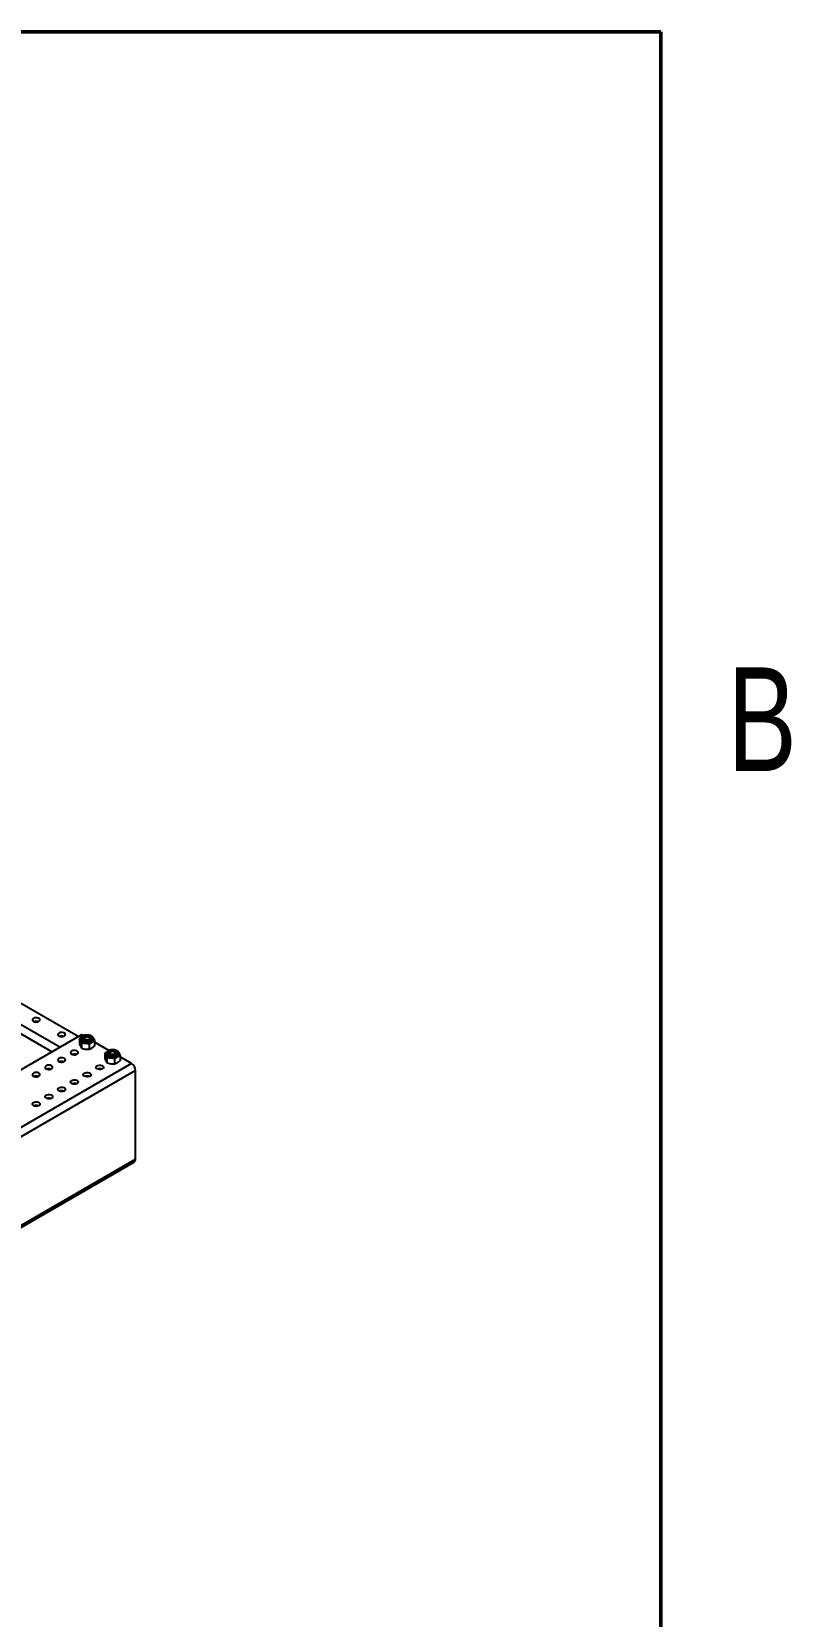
# Model space of a CAD drawing. Header units: inches. Extents: x 0 to 11, y 0 to 8.4.
# Drawn here: x 9.043 to 10.802, y 4.333 to 8 of the extents above; entities that cross this region are included whole.
import ezdxf

# ---------------------------------------------------------------- set-up
doc = ezdxf.new("R2010")
doc.units = ezdxf.units.IN
doc.header["$MEASUREMENT"] = 0
doc.styles.add('SLDTEXTSTYLE0', font='TXT', dxfattribs={"width": 0.75})

msp = doc.modelspace()

# ---------------------------------------------------------------- linework, layer by layer
at = {"color": 7, "linetype": 'Continuous', "lineweight": 50}
for p, q in [((0.5, 8), (10.5, 8)), ((10.5, 8), (10.5, 0.5))]:
    msp.add_line(p, q, dxfattribs=at)
at = {"color": 7, "linetype": 'Continuous', "lineweight": 25}
for p, q in [((9.15025, 5.67407), (7.50417, 6.62433)), ((9.08956, 5.63903), (7.44347, 6.58929)), ((9.10783, 5.64957), (7.46174, 6.59984)), ((9.15821, 5.67866), (7.56722, 4.7602)), ((9.15375, 5.66923), (9.15669, 5.67136)), ((9.15375, 5.66923), (9.15375, 5.65778)), ((9.15608, 5.66512), (9.15375, 5.66923)), ((9.15375, 5.65778), (9.15608, 5.65183)), ((9.15842, 5.65917), (9.15608, 5.66512)), ((9.15608, 5.65183), (9.15842, 5.64772)), ((9.16258, 5.67614), (9.15821, 5.67866)), ((9.15842, 5.65917), (9.15842, 5.64772)), ((9.16713, 5.65875), (9.15842, 5.65917)), ((9.16667, 5.6731), (9.16581, 5.6726)), ((9.17584, 5.65648), (9.16713, 5.65875)), ((9.17654, 5.6726), (9.17568, 5.6731)), ((9.18222, 5.66108), (9.17584, 5.65648)), ((9.17584, 5.65648), (9.17584, 5.64503)), ((9.1886, 5.66384), (9.18222, 5.66108)), ((9.18222, 5.64779), (9.1886, 5.65239)), ((9.18393, 5.6739), (9.18449, 5.67292)), ((9.18651, 5.66917), (9.1886, 5.66384)), ((9.1886, 5.66384), (9.1886, 5.65239)), ((9.2215, 5.64212), (9.1886, 5.66112)), ((9.27429, 5.61165), (7.6833, 4.69319)), ((9.15842, 5.64772), (9.16713, 5.64546)), ((9.16713, 5.64546), (9.17584, 5.64503)), ((9.17584, 5.64503), (9.18222, 5.64779)), ((9.21267, 5.63522), (9.21561, 5.63734)), ((9.21267, 5.63522), (9.21267, 5.62377)), ((9.21501, 5.63111), (9.21267, 5.63522)), ((9.21267, 5.62377), (9.21501, 5.61782)), ((9.21734, 5.62516), (9.21501, 5.63111)), ((9.21501, 5.61782), (9.21734, 5.61371)), ((9.21734, 5.62516), (9.21734, 5.61371)), ((9.22605, 5.62473), (9.21734, 5.62516)), ((9.21734, 5.61371), (9.22605, 5.61144)), ((9.2256, 5.63908), (9.22473, 5.63858)), ((9.23477, 5.62246), (9.22605, 5.62473)), ((9.22605, 5.61144), (9.23477, 5.61101)), ((9.23546, 5.63858), (9.2346, 5.63908)), ((9.24115, 5.62706), (9.23477, 5.62246)), ((9.23477, 5.62246), (9.23477, 5.61101)), ((9.23477, 5.61101), (9.24115, 5.61377)), ((9.24753, 5.62982), (9.24115, 5.62706)), ((9.24115, 5.61377), (9.24753, 5.61838)), ((9.24286, 5.63989), (9.24341, 5.63891)), ((9.24544, 5.63515), (9.24753, 5.62982)), ((9.24753, 5.62982), (9.24753, 5.61838)), ((9.27429, 5.61165), (9.24753, 5.6271)), ((9.28343, 5.59583), (7.69244, 4.67737)), ((9.28343, 5.39033), (9.28343, 5.59583)), ((9.05425, 5.51311), (9.05383, 5.51464)), ((7.68976, 4.46596), (9.28075, 5.38442)), ((7.69244, 4.47187), (9.28343, 5.39033))]:
    msp.add_line(p, q, dxfattribs=at)
at = {"color": 7, "linetype": 'Continuous', "lineweight": 25, "flags": 128}
for points in [[(9.04713, 5.70944), (9.04979, 5.7084), (9.05292, 5.70797), (9.0561, 5.70823), (9.05891, 5.70913), (9.06097, 5.71056), (9.06199, 5.71232), (9.06184, 5.71417), (9.06054, 5.71587), (9.05827, 5.71718), (9.05533, 5.71793), (9.05211, 5.71802), (9.04906, 5.71743), (9.04659, 5.71624), (9.04503, 5.71462), (9.04458, 5.71278), (9.04532, 5.71098), (9.04713, 5.70944)], [(9.10606, 5.67543), (9.10871, 5.67438), (9.11184, 5.67395), (9.11503, 5.67421), (9.11784, 5.67511), (9.11989, 5.67654), (9.12091, 5.6783), (9.12077, 5.68016), (9.11947, 5.68185), (9.11719, 5.68317), (9.11425, 5.68392), (9.11104, 5.684), (9.10799, 5.68341), (9.10552, 5.68223), (9.10395, 5.6806), (9.10351, 5.67877), (9.10424, 5.67696), (9.10606, 5.67543)], [(9.186, 5.66822), (9.18583, 5.66624), (9.18454, 5.66391), (9.18217, 5.66189), (9.17891, 5.66034), (9.17502, 5.65937), (9.17082, 5.65908), (9.16665, 5.65949), (9.16284, 5.66056), (9.15971, 5.6622), (9.15751, 5.66428), (9.15642, 5.66664), (9.15634, 5.66821)], [(9.16797, 5.67701), (9.17182, 5.67725), (9.17561, 5.67678), (9.17896, 5.67567), (9.18155, 5.67401), (9.18312, 5.67196), (9.18353, 5.66974), (9.18272, 5.66756), (9.18079, 5.66562), (9.17791, 5.66413), (9.17437, 5.66322), (9.17053, 5.66298), (9.16674, 5.66345), (9.16339, 5.66457), (9.1608, 5.66623), (9.15922, 5.66827), (9.15882, 5.67049), (9.15963, 5.67268), (9.16156, 5.67461), (9.16444, 5.6761), (9.16797, 5.67701)], [(9.16164, 5.66991), (9.16196, 5.67113), (9.16336, 5.67287), (9.1657, 5.67422), (9.1687, 5.67503)], [(9.17364, 5.6648), (9.17665, 5.6656), (9.17899, 5.66696), (9.18039, 5.66869), (9.18068, 5.6706), (9.17982, 5.67244), (9.17792, 5.67401), (9.17521, 5.67511), (9.172, 5.6756), (9.1687, 5.67544), (9.1657, 5.67463), (9.16336, 5.67328), (9.16196, 5.67154), (9.16167, 5.66964), (9.16253, 5.66779), (9.16443, 5.66622), (9.16714, 5.66512), (9.17034, 5.66463), (9.17364, 5.6648)], [(9.16667, 5.6731), (9.16874, 5.67389), (9.17117, 5.67417), (9.17361, 5.67389), (9.17568, 5.6731), (9.17706, 5.67191), (9.17754, 5.6705), (9.17706, 5.66909), (9.17568, 5.6679), (9.17361, 5.6671), (9.17117, 5.66682), (9.16874, 5.6671), (9.16667, 5.6679), (9.16529, 5.66909), (9.16481, 5.6705), (9.16529, 5.67191), (9.16667, 5.6731)], [(9.1687, 5.67503), (9.172, 5.67519), (9.17521, 5.6747), (9.17792, 5.6736), (9.17982, 5.67204), (9.18068, 5.67019), (9.18071, 5.66991)], [(9.10606, 5.62372), (9.10424, 5.62219), (9.10351, 5.62038), (9.10395, 5.61855), (9.10552, 5.61692), (9.10799, 5.61574), (9.11104, 5.61515), (9.11425, 5.61523), (9.11719, 5.61598), (9.11947, 5.6173), (9.12077, 5.61899), (9.12091, 5.62085), (9.11989, 5.62261), (9.11784, 5.62404), (9.11503, 5.62494), (9.11184, 5.6252), (9.10871, 5.62477), (9.10606, 5.62372)], [(9.10863, 5.61555), (9.10861, 5.61558), (9.10815, 5.61611)], [(9.13552, 5.64073), (9.13371, 5.6392), (9.13297, 5.63739), (9.13341, 5.63555), (9.13498, 5.63393), (9.13745, 5.63275), (9.1405, 5.63216), (9.14371, 5.63224), (9.14666, 5.63299), (9.14893, 5.6343), (9.15023, 5.636), (9.15038, 5.63786), (9.14935, 5.63962), (9.1473, 5.64105), (9.14449, 5.64195), (9.14131, 5.64221), (9.13818, 5.64178), (9.13552, 5.64073)], [(9.24493, 5.6342), (9.24476, 5.63222), (9.24347, 5.6299), (9.2411, 5.62787), (9.23783, 5.62632), (9.23395, 5.62536), (9.22975, 5.62507), (9.22557, 5.62547), (9.22177, 5.62654), (9.21864, 5.62818), (9.21644, 5.63027), (9.21534, 5.63263), (9.21527, 5.63419)], [(9.2269, 5.643), (9.23075, 5.64323), (9.23453, 5.64277), (9.23788, 5.64165), (9.24047, 5.63999), (9.24205, 5.63795), (9.24245, 5.63573), (9.24165, 5.63354), (9.23971, 5.63161), (9.23684, 5.63011), (9.2333, 5.6292), (9.22945, 5.62897), (9.22567, 5.62943), (9.22231, 5.63055), (9.21972, 5.63221), (9.21815, 5.63425), (9.21775, 5.63647), (9.21855, 5.63866), (9.22049, 5.64059), (9.22336, 5.64209), (9.2269, 5.643)], [(9.22057, 5.63589), (9.22088, 5.63712), (9.22228, 5.63885), (9.22463, 5.6402), (9.22763, 5.64101)], [(9.23257, 5.63078), (9.23557, 5.63159), (9.23791, 5.63294), (9.23931, 5.63467), (9.2396, 5.63658), (9.23875, 5.63843), (9.23684, 5.63999), (9.23413, 5.64109), (9.23093, 5.64159), (9.22763, 5.64142), (9.22463, 5.64061), (9.22228, 5.63926), (9.22088, 5.63752), (9.22059, 5.63562), (9.22145, 5.63377), (9.22335, 5.6322), (9.22607, 5.63111), (9.22927, 5.63061), (9.23257, 5.63078)], [(9.2256, 5.63908), (9.22766, 5.63988), (9.2301, 5.64016), (9.23254, 5.63988), (9.2346, 5.63908), (9.23598, 5.63789), (9.23647, 5.63648), (9.23598, 5.63508), (9.2346, 5.63388), (9.23254, 5.63309), (9.2301, 5.63281), (9.22766, 5.63309), (9.2256, 5.63388), (9.22422, 5.63508), (9.22373, 5.63648), (9.22422, 5.63789), (9.2256, 5.63908)], [(9.22763, 5.64101), (9.23093, 5.64118), (9.23413, 5.64068), (9.23684, 5.63959), (9.23875, 5.63802), (9.2396, 5.63617), (9.23963, 5.63589)], [(9.04713, 5.58971), (9.04532, 5.58817), (9.04458, 5.58637), (9.04503, 5.58453), (9.04659, 5.58291), (9.04906, 5.58172), (9.05211, 5.58113), (9.05533, 5.58122), (9.05827, 5.58197), (9.06054, 5.58328), (9.06184, 5.58498), (9.06199, 5.58683), (9.06097, 5.58859), (9.05891, 5.59002), (9.0561, 5.59092), (9.05292, 5.59118), (9.04979, 5.59075), (9.04713, 5.58971)], [(9.0766, 5.60671), (9.07478, 5.60518), (9.07404, 5.60338), (9.07449, 5.60154), (9.07605, 5.59992), (9.07853, 5.59873), (9.08158, 5.59814), (9.08479, 5.59823), (9.08773, 5.59898), (9.09, 5.60029), (9.0913, 5.60199), (9.09145, 5.60384), (9.09043, 5.6056), (9.08837, 5.60703), (9.08557, 5.60793), (9.08238, 5.60819), (9.07925, 5.60776), (9.0766, 5.60671)], [(9.16499, 5.58256), (9.16317, 5.58409), (9.16243, 5.5859), (9.16288, 5.58774), (9.16444, 5.58936), (9.16692, 5.59055), (9.16996, 5.59114), (9.17318, 5.59105), (9.17612, 5.5903), (9.17839, 5.58899), (9.17969, 5.58729), (9.17984, 5.58544), (9.17882, 5.58368), (9.17676, 5.58225), (9.17395, 5.58134), (9.17077, 5.58109), (9.16764, 5.58151), (9.16499, 5.58256)], [(9.19445, 5.59957), (9.19263, 5.6011), (9.1919, 5.60291), (9.19234, 5.60475), (9.1939, 5.60637), (9.19638, 5.60756), (9.19943, 5.60815), (9.20264, 5.60806), (9.20558, 5.60731), (9.20785, 5.606), (9.20915, 5.6043), (9.2093, 5.60244), (9.20828, 5.60068), (9.20623, 5.59926), (9.20342, 5.59835), (9.20023, 5.5981), (9.1971, 5.59852), (9.19445, 5.59957)], [(9.0766, 5.53154), (9.07478, 5.53307), (9.07404, 5.53488), (9.07449, 5.53671), (9.07605, 5.53834), (9.07853, 5.53952), (9.08158, 5.54011), (9.08479, 5.54003), (9.08773, 5.53928), (9.09, 5.53796), (9.0913, 5.53626), (9.09145, 5.53441), (9.09043, 5.53265), (9.08837, 5.53122), (9.08557, 5.53032), (9.08238, 5.53006), (9.07925, 5.53049), (9.0766, 5.53154)], [(9.10606, 5.54855), (9.10424, 5.55008), (9.10351, 5.55188), (9.10395, 5.55372), (9.10552, 5.55534), (9.10799, 5.55653), (9.11104, 5.55712), (9.11425, 5.55703), (9.11719, 5.55628), (9.11947, 5.55497), (9.12077, 5.55327), (9.12091, 5.55142), (9.11989, 5.54966), (9.11784, 5.54823), (9.11503, 5.54733), (9.11184, 5.54707), (9.10871, 5.5475), (9.10606, 5.54855)], [(9.13552, 5.56555), (9.13371, 5.56709), (9.13297, 5.56889), (9.13341, 5.57073), (9.13498, 5.57235), (9.13745, 5.57354), (9.1405, 5.57413), (9.14371, 5.57404), (9.14666, 5.57329), (9.14893, 5.57198), (9.15023, 5.57028), (9.15038, 5.56843), (9.14935, 5.56667), (9.1473, 5.56524), (9.14449, 5.56434), (9.14131, 5.56408), (9.13818, 5.5645), (9.13552, 5.56555)], [(9.04713, 5.51453), (9.04532, 5.51606), (9.04458, 5.51787), (9.04503, 5.51971), (9.04659, 5.52133), (9.04906, 5.52251), (9.05211, 5.5231), (9.05533, 5.52302), (9.05827, 5.52227), (9.06054, 5.52095), (9.06184, 5.51926), (9.06199, 5.5174), (9.06097, 5.51564), (9.05891, 5.51421), (9.0561, 5.51331), (9.05292, 5.51305), (9.04979, 5.51348), (9.04713, 5.51453)]]:
    msp.add_lwpolyline(points, dxfattribs=at)
at = {"color": 7, "linetype": 'Continuous', "lineweight": 25}
for centre, radius, start, end in [((9.05332, 5.69544), 0.01414, 70.49263, 109.50737), ((9.11225, 5.66142), 0.01414, 70.49263, 109.50737), ((9.16099, 5.66747), 0.00544, 179.18169, 205.54949), ((9.16798, 5.67298), 0.01426, 213.43888, 266.5665), ((9.1712, 5.68238), 0.02399, 260.2289, 297.35717), ((9.17899, 5.66821), 0.00783, 294.40389, 355.61616), ((9.11225, 5.60261), 0.0141, 70.43682, 109.56318), ((9.14171, 5.61962), 0.0141, 70.43682, 109.56318), ((9.21992, 5.63345), 0.00544, 179.18169, 205.54949), ((9.22691, 5.63897), 0.01426, 213.43888, 266.5665), ((9.23013, 5.64837), 0.02399, 260.2289, 297.35717), ((9.23791, 5.6342), 0.00783, 294.40389, 355.61616), ((9.2636, 5.59492), 0.01985, 2.60548, 57.39452), ((9.05332, 5.5686), 0.0141, 70.43682, 109.56318), ((9.08278, 5.5856), 0.0141, 70.43682, 109.56318), ((9.17117, 5.5686), 0.0141, 70.43682, 109.56318), ((9.20064, 5.5856), 0.0141, 70.43682, 109.56318), ((9.11225, 5.53458), 0.0141, 70.43682, 109.56318), ((9.14171, 5.55159), 0.0141, 70.43682, 109.56318), ((9.05332, 5.50056), 0.0141, 70.43682, 109.56318), ((9.08278, 5.51757), 0.0141, 70.43682, 109.56318), ((9.27728, 5.38955), 0.00619, 304.05635, 7.25583)]:
    msp.add_arc(centre, radius, start, end, dxfattribs=at)
for points, knots in [([(9.16747, 5.67757), (9.16678, 5.67745), (9.16478, 5.67708), (9.16172, 5.67596), (9.15879, 5.67412), (9.15678, 5.67183), (9.15566, 5.6696), (9.15568, 5.66814), (9.15569, 5.66759)], [0, 0, 0, 0, 0.1100337, 0.3181974, 0.5313558, 0.7178303, 0.8925939, 1, 1, 1, 1]), ([(9.18675, 5.66768), (9.18666, 5.66852), (9.18647, 5.67027), (9.18499, 5.67263), (9.1828, 5.67468), (9.17983, 5.67632), (9.17622, 5.67744), (9.1723, 5.67793), (9.16934, 5.67784), (9.16779, 5.67762), (9.16747, 5.67757)], [0, 0, 0, 0, 0.1191444, 0.2473105, 0.3807881, 0.5241075, 0.6733408, 0.822705, 0.9642978, 1, 1, 1, 1]), ([(9.2264, 5.64356), (9.22571, 5.64343), (9.22371, 5.64306), (9.22064, 5.64195), (9.21771, 5.6401), (9.2157, 5.63781), (9.21458, 5.63558), (9.21461, 5.63412), (9.21462, 5.63357)], [0, 0, 0, 0, 0.11003373, 0.31819738, 0.53135579, 0.71783035, 0.89259394, 1, 1, 1, 1]), ([(9.24568, 5.63366), (9.24558, 5.6345), (9.24539, 5.63625), (9.24392, 5.63861), (9.24172, 5.64066), (9.23875, 5.6423), (9.23515, 5.64342), (9.23123, 5.64391), (9.22827, 5.64382), (9.22671, 5.6436), (9.2264, 5.64356)], [0, 0, 0, 0, 0.1191444, 0.2473105, 0.3807881, 0.5241075, 0.6733408, 0.822705, 0.9642978, 1, 1, 1, 1]), ([(9.05425, 5.51311), (9.05462, 5.51339), (9.0552, 5.51381), (9.05558, 5.5144), (9.05575, 5.5148), (9.05562, 5.51499), (9.05558, 5.51505)], [0, 0, 0, 0, 0.3954239, 0.6257167, 0.8772127, 1, 1, 1, 1])]:
    msp.add_open_spline(points, degree=3, knots=knots, dxfattribs=at)

# ---------------------------------------------------------------- texts
at = {"color": 7, "linetype": 'Continuous', "lineweight": 0, "insert": (10.73439, 6.52887), "char_height": 0.24, "attachment_point": 2, "style": 'SLDTEXTSTYLE0'}
msp.add_mtext('B', dxfattribs=at)

doc.saveas('drawing.dxf')
